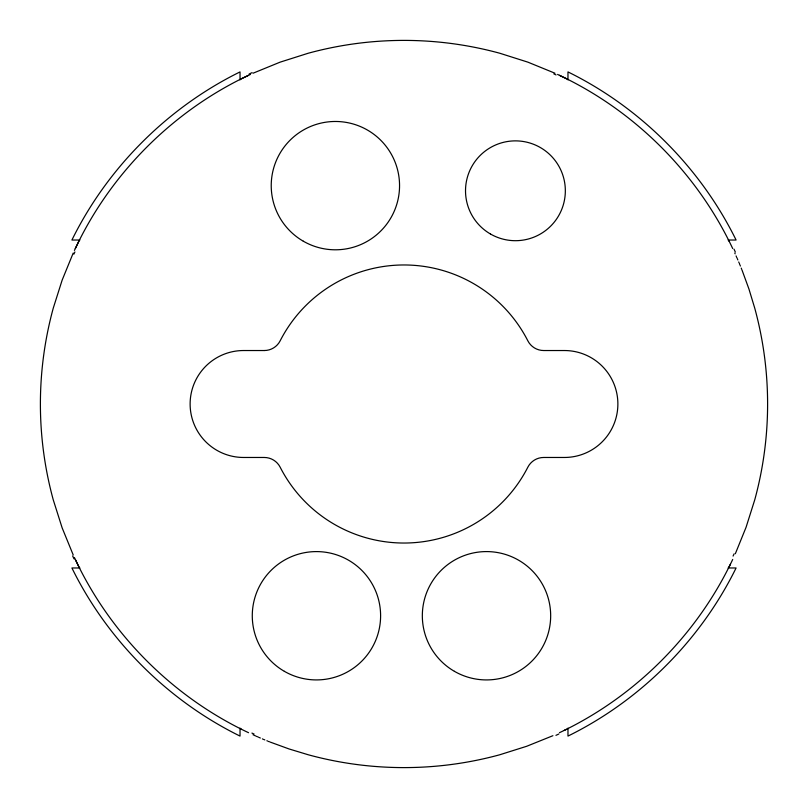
<?xml version="1.0" encoding="UTF-8"?>
<svg xmlns="http://www.w3.org/2000/svg" width="808" height="808" viewBox="0 0 808 808"><rect width="100%" height="100%" fill="white"/><g stroke="black" fill="none" stroke-linecap="round" stroke-linejoin="round"><path stroke-width="1.21" d="M735.341 553.732L746.067 527.281L754.763 499.768A363.6 363.6 0 0 0 754.763 308.232L748.945 289.022L741.906 269.751M73.225 253.025L62.145 280.134L53.237 308.232A363.6 363.6 0 0 0 53.237 499.768L62.145 527.866L73.225 554.975M74.417 250.429L79.245 240.461M728.755 567.539L729.24 566.549M730.331 564.348L729.392 566.256M75.306 248.541C110.837 173.114 173.114 110.837 248.541 75.306M732.694 559.459C697.163 634.886 634.886 697.163 559.459 732.694M567.065 728.988L567.873 728.604M566.095 729.472L564.348 730.331M250.429 74.417L240.178 79.376M253.025 73.225L280.134 62.145L308.232 53.237A363.6 363.6 0 0 1 499.768 53.237L527.866 62.145L554.975 73.225M552.914 735.704L526.685 746.279L499.768 754.763A363.6 363.6 0 0 1 308.232 754.763L289.022 748.945L270.165 742.067M79.901 240.026L71.912 240.026C107.585 167.589 167.589 107.585 240.026 71.912L240.026 79.901M728.099 240.026L736.088 240.026C700.415 167.589 640.411 107.585 567.974 71.912L567.974 79.901M79.901 567.974L71.912 567.974C107.585 640.411 167.589 700.415 240.026 736.088L240.026 728.099M728.099 567.974L736.088 567.974C700.415 640.411 640.411 700.415 567.974 736.088L567.974 728.099M269.337 741.744L268.519 741.421M267.701 741.087L266.872 740.754M264.822 739.906L264.004 739.572M263.196 739.229L262.388 738.886M260.338 738.017L259.519 737.664M258.712 737.31L257.893 736.957M257.096 736.603L256.308 736.25M255.5 735.896L254.682 735.522M253.853 735.149L253.025 734.775M557.57 74.417L567.539 79.245M240.461 728.755L241.451 729.24M559.459 75.306C634.886 110.837 697.163 173.114 732.694 248.541M248.541 732.694C173.114 697.163 110.837 634.886 75.306 559.459M729.24 241.451L728.624 240.178M74.417 557.57L79.396 567.873M734.775 253.025L735.149 253.853M736.078 255.904L736.431 256.702M736.775 257.5L737.128 258.297M737.482 259.115L737.835 259.934M738.714 261.974L739.057 262.792M739.401 263.6L739.744 264.418M740.077 265.236L740.411 266.054M741.249 268.104L741.582 268.933M249.157 73.993A50.571 8.11 -23.6 0 1 252.066 72.649M254.146 734.098A50.571 6.121 23.9 0 1 251.924 733.078M553.854 73.902A50.571 6.121 23.9 0 1 556.076 74.922M558.843 734.007A50.571 8.11 -23.6 0 1 555.934 735.351M73.993 558.843A50.571 8.11 66.4 0 1 72.649 555.934M734.098 553.854A50.571 6.121 -66.1 0 1 733.078 556.076M734.007 249.157A50.571 8.11 66.4 0 1 735.351 252.066M73.902 254.146A50.571 6.121 -66.1 0 1 74.922 251.924M264.297 350.531L243.592 350.531A53.469 53.469 0 0 0 190.122 404A53.469 53.469 0 0 0 243.592 457.469L264.297 457.469A17.826 17.826 0 0 1 280.164 467.196A139.026 139.026 0 0 0 527.836 467.196A17.826 17.826 0 0 1 543.703 457.469L564.408 457.469A53.469 53.469 0 0 0 617.878 404A53.469 53.469 0 0 0 564.408 350.531L543.703 350.531A17.826 17.826 0 0 1 527.836 340.804A139.026 139.026 0 0 0 280.164 340.804A17.826 17.826 0 0 1 264.297 350.531M303.313 241.208A64.165 64.165 0 0 0 399.556 185.638A64.165 64.165 0 0 0 303.313 130.068A64.165 64.165 0 0 0 303.313 241.208M284.365 671.327A64.165 64.165 0 0 0 380.608 615.757A64.165 64.165 0 0 0 284.365 560.186A64.165 64.165 0 0 0 284.365 671.327M454.419 671.327A64.165 64.165 0 0 0 550.672 615.757A64.165 64.165 0 0 0 454.419 560.186A64.165 64.165 0 0 0 454.419 671.327M490.476 234.007A49.904 49.904 0 0 0 565.337 190.789A49.904 49.904 0 0 0 490.476 147.561A49.904 49.904 0 0 0 490.476 234.007"/></g></svg>
